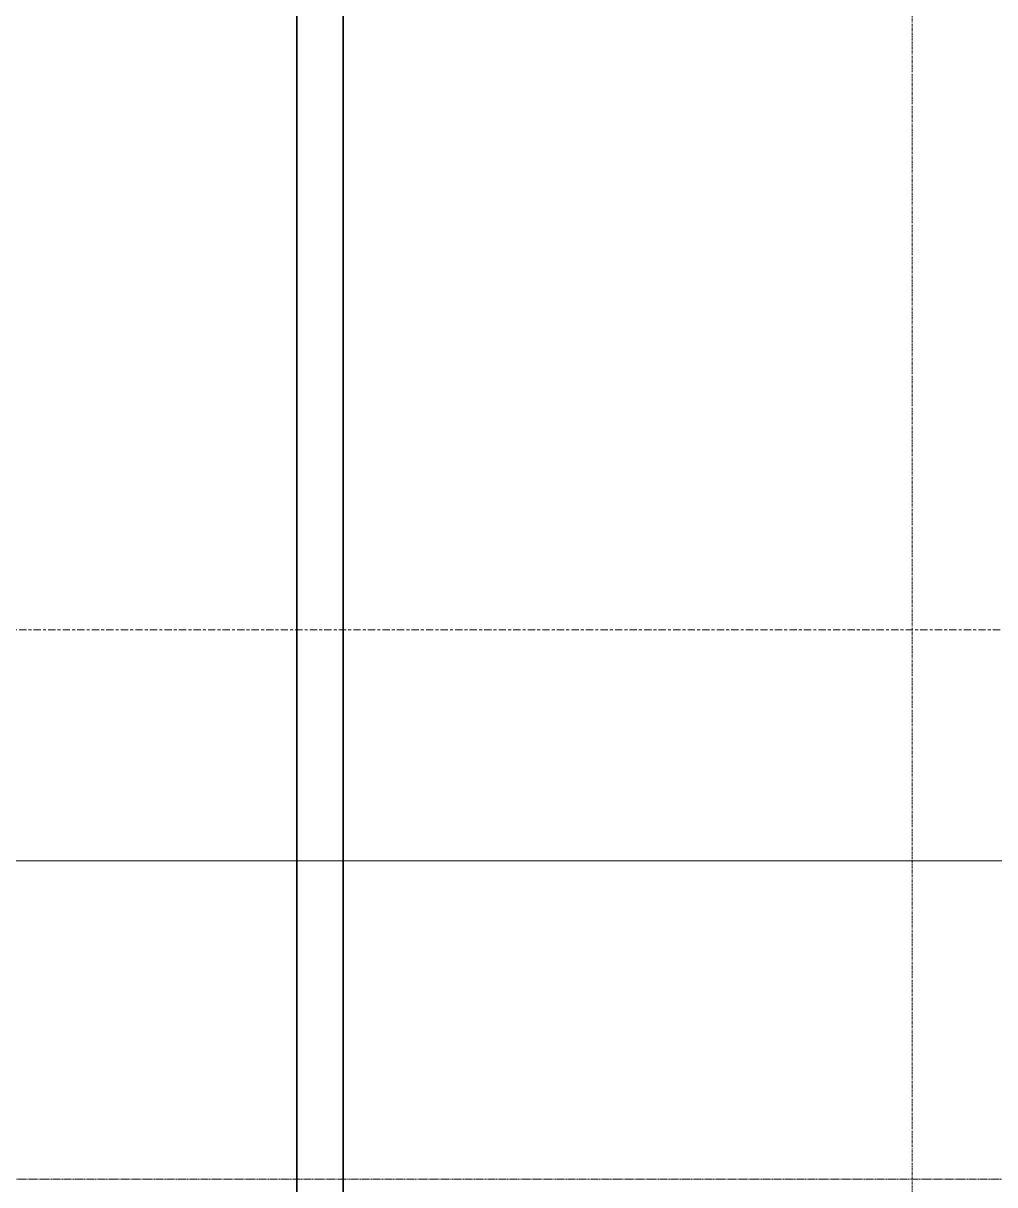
# Model space of a CAD drawing. Header units: millimetres. Extents: x 652554 to 1678317, y -308114 to 170803.
# Drawn here: x 744657 to 746780, y -92394 to -89855 of the extents above; entities that cross this region are included whole.
import ezdxf

# ---------------------------------------------------------------- set-up
doc = ezdxf.new("R2010")
doc.units = ezdxf.units.MM
for name, pattern in [('Centre', [31.75, 6.35, -4.7625, 15.875, -4.7625]), ('DPA_Grid _ Level 100', [10, 5.5, -1.6, 1.3, -1.6]), ('DPA_Hidden 50', [3, 2, -1])]:
    doc.linetypes.add(name, pattern=pattern)
for name, color, linetype, lineweight in [('A-DETL', 1, 'Continuous', 70), ('A-FLOR-LEVL', 3, 'Continuous', 9), ('E-LITE-EQPM', 2, 'Continuous', 35), ('G-ANNO-TEXT', 3, 'Continuous', 9), ('S-GRID', 251, 'Continuous', 9)]:
    doc.layers.add(name, color=color, linetype=linetype, lineweight=lineweight)

# ---------------------------------------------------------------- blocks, each defined once
blk = doc.blocks.new('ACM_L14 - LED Street Light Luminaire with Wide Light - PRA4-CB-8-V154-2241-01 ENTRANCE 2 ENLARGED ELEVATION 1')
at = {"layer": 'E-LITE-EQPM'}
for p, q in [((-634262, 113220), (-634262, 101320)), ((-634160.4, 101320), (-634160.4, 113155.8))]:
    blk.add_line(p, q, dxfattribs=at)

msp = doc.modelspace()

# ---------------------------------------------------------------- linework, layer by layer
at = {"layer": 'A-DETL', "color": 9, "linetype": 'DPA_Hidden 50', "lineweight": 9}
msp.add_line((746826.0202, -92381.019), (741326.0202, -92381.019), dxfattribs=at)
at = {"layer": 'A-FLOR-LEVL', "linetype": 'Centre'}
msp.add_line((741176.3131, -91181.019), (763874.9509, -91181.019), dxfattribs=at)
at = {"layer": 'G-ANNO-TEXT', "color": 10}
msp.add_line((747211.0235, -91685.3391), (739400.6328, -91685.3391), dxfattribs=at)
at = {"layer": 'S-GRID', "linetype": 'DPA_Grid _ Level 100'}
msp.add_line((746599.1726, -101341.5789), (746599.1726, -83981.5804), dxfattribs=at)

# ---------------------------------------------------------------- block references
at = {"layer": 'E-LITE-EQPM'}
msp.add_blockref('ACM_L14 - LED Street Light Luminaire with Wide Light - PRA4-CB-8-V154-2241-01 ENTRANCE 2 ENLARGED ELEVATION 1', (1379516.5465, -200931.019), dxfattribs=at)

doc.saveas('drawing.dxf')
